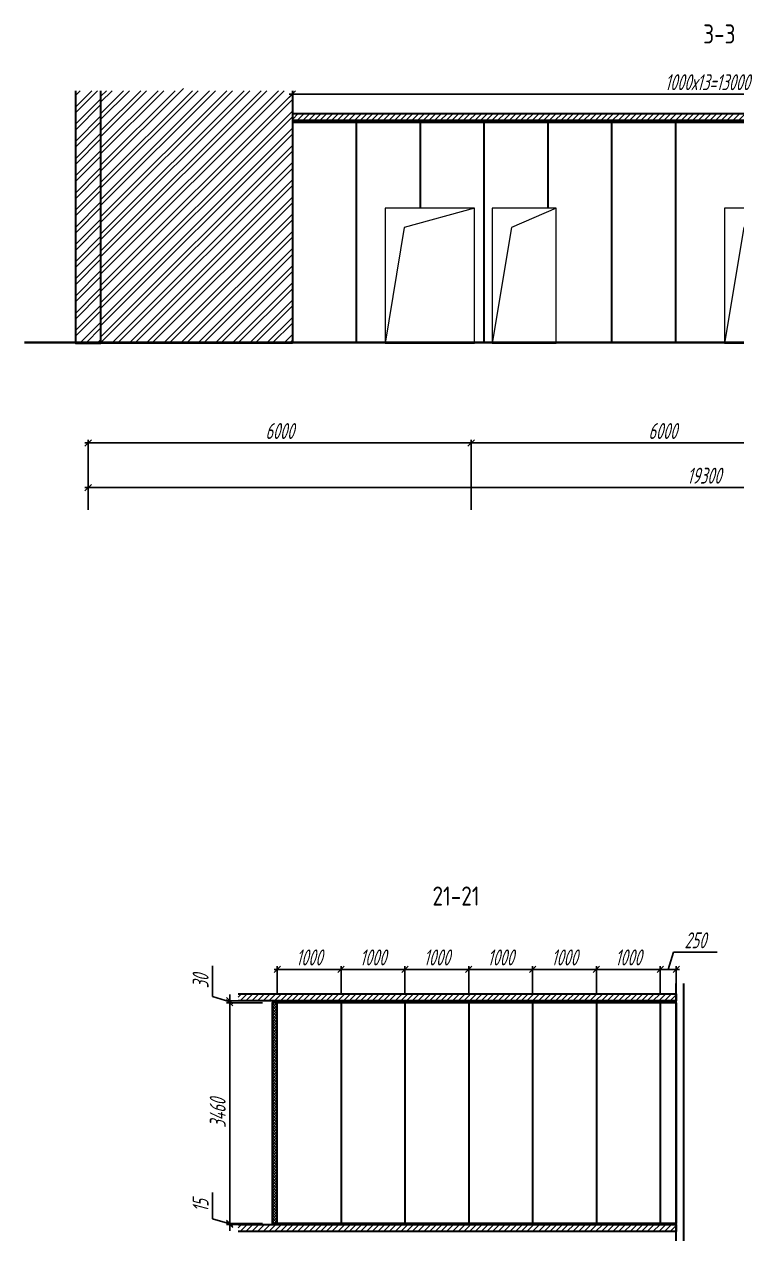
# Model space of a CAD drawing. Header units: millimetres. Extents: x -138350 to 909539, y -253833 to 111767.
# Drawn here: x 166155 to 177314, y -163385 to -144320 of the extents above; entities that cross this region are included whole.
import ezdxf

# ---------------------------------------------------------------- set-up
doc = ezdxf.new("R2010")
doc.units = ezdxf.units.MM
for name, color, linetype, lineweight in [('_Окна_двери', 131, 'Continuous', 15), ('_Оси', 90, 'Continuous', 13), ('_Размеры', 120, 'Continuous', 13), ('_Сендвичи', 230, 'Continuous', 30), ('_Стены', 7, 'Continuous', 30), ('_Сэндвичи штрих', 7, 'Continuous', 5), ('_Текст', 141, 'Continuous', 20), ('выноска', 7, 'Continuous', 13), ('тонкие', 221, 'Continuous', 13)]:
    doc.layers.add(name, color=color, linetype=linetype, lineweight=lineweight)
doc.styles.add('Museo sans', font='CS_Gost2304.shx')
doc.styles.add('СПДС_размеры', font='spdswin.shx', dxfattribs={"width": 0.8, "oblique": 15})
doc.dimstyles.new('СПДС', dxfattribs={"dimtxt": 2.5, "dimasz": 1, "dimexe": 0.5, "dimexo": 1.5, "dimtad": 1, "dimdec": 0, "dimtxsty": 'СПДС_размеры', "dimblk": 'OBLIQUE', "dimcen": 2.5, "dimdle": 0.5, "dimadec": 8, "dimazin": 0, "dimtfac": 1, "dimtdec": 0, "dimtix": 1, "dimtmove": 0, "dimatfit": 3, "dimfxl": 1, "dimarcsym": 0})

# ---------------------------------------------------------------- blocks, each defined once
blk = doc.blocks.new('_Oblique')
at = {"layer": 'выноска', "color": 0, "lineweight": -2}
blk.add_line((-0.5, -0.5), (0.5, 0.5), dxfattribs=at)
blk = doc.blocks.new('*D512')
at = {"layer": '_Оси', "color": 0, "lineweight": -2, "transparency": 16777216}
for p, q in [((167155, -151932), (167155, -151532)), ((186455, -151932), (186455, -151532)), ((186505, -151582), (167105, -151582))]:
    blk.add_line(p, q, dxfattribs=at)
at = {"layer": 'Defpoints', "color": 0, "transparency": 16777216}
for p in [(167155, -151582), (167155, -152082), (186455, -152082)]:
    blk.add_point(p, dxfattribs=at)
at = {"layer": '_Оси', "color": 0, "lineweight": -2, "transparency": 16777216, "xscale": 100, "yscale": 100, "zscale": 100, "rotation": 180}
blk.add_blockref('_Oblique', (167155, -151582), dxfattribs=at)
at = {"layer": '_Оси', "color": 0, "lineweight": -2, "transparency": 16777216, "xscale": 100, "yscale": 100, "zscale": 100}
blk.add_blockref('_Oblique', (186455, -151582), dxfattribs=at)
at = {"layer": '_Оси', "color": 0, "lineweight": 25, "transparency": 16777216, "insert": (176805, -151394.5), "char_height": 250, "attachment_point": 5, "style": 'СПДС_размеры'}
blk.add_mtext('19300', dxfattribs=at)
blk = doc.blocks.new('*D515')
at = {"layer": '_Оси', "color": 0, "lineweight": -2, "transparency": 16777216}
for p, q in [((179205, -150882), (173105, -150882)), ((173155, -151932), (173155, -150832)), ((179155, -151932), (179155, -150832))]:
    blk.add_line(p, q, dxfattribs=at)
at = {"layer": 'Defpoints', "color": 0, "transparency": 16777216}
for p in [(173155, -150882), (173155, -152082), (179155, -152082)]:
    blk.add_point(p, dxfattribs=at)
at = {"layer": '_Оси', "color": 0, "lineweight": -2, "transparency": 16777216, "xscale": 100, "yscale": 100, "zscale": 100, "rotation": 180}
blk.add_blockref('_Oblique', (173155, -150882), dxfattribs=at)
at = {"layer": '_Оси', "color": 0, "lineweight": -2, "transparency": 16777216, "xscale": 100, "yscale": 100, "zscale": 100}
blk.add_blockref('_Oblique', (179155, -150882), dxfattribs=at)
at = {"layer": '_Оси', "color": 0, "lineweight": 25, "transparency": 16777216, "insert": (176155, -150694.5), "char_height": 250, "attachment_point": 5, "style": 'СПДС_размеры'}
blk.add_mtext('6000', dxfattribs=at)
blk = doc.blocks.new('*D516')
at = {"layer": '_Оси', "color": 0, "lineweight": -2, "transparency": 16777216}
for p, q in [((173205, -150882), (167105, -150882)), ((167155, -151932), (167155, -150832)), ((173155, -151932), (173155, -150832))]:
    blk.add_line(p, q, dxfattribs=at)
at = {"layer": 'Defpoints', "color": 0, "transparency": 16777216}
for p in [(167155, -150882), (167155, -152082), (173155, -152082)]:
    blk.add_point(p, dxfattribs=at)
at = {"layer": '_Оси', "color": 0, "lineweight": -2, "transparency": 16777216, "xscale": 100, "yscale": 100, "zscale": 100, "rotation": 180}
blk.add_blockref('_Oblique', (167155, -150882), dxfattribs=at)
at = {"layer": '_Оси', "color": 0, "lineweight": -2, "transparency": 16777216, "xscale": 100, "yscale": 100, "zscale": 100}
blk.add_blockref('_Oblique', (173155, -150882), dxfattribs=at)
at = {"layer": '_Оси', "color": 0, "lineweight": 25, "transparency": 16777216, "insert": (170155, -150694.5), "char_height": 250, "attachment_point": 5, "style": 'СПДС_размеры'}
blk.add_mtext('6000', dxfattribs=at)
blk = doc.blocks.new('*U518')
at = {"color": 0, "ltscale": 100}
blk.add_lwpolyline([(0, 0), (1400, 0), (1400, 2115), (0, 2115)], close=True, dxfattribs=at)
blk.add_lwpolyline([(1400, 2115), (300, 1815), (0, 0)], dxfattribs=at)
blk = doc.blocks.new('*U479')
at = {"color": 0, "ltscale": 100}
blk.add_lwpolyline([(0, 0), (1000, 0), (1000, 2115), (0, 2115)], close=True, dxfattribs=at)
blk.add_lwpolyline([(1000, 2115), (300, 1815), (0, 0)], dxfattribs=at)
blk = doc.blocks.new('*D520')
at = {"layer": '_Размеры', "color": 0, "lineweight": -2, "ltscale": 100, "transparency": 16777216}
for p, q in [((170305, -145415), (183405, -145415)), ((170355, -145708), (170355, -145365)), ((183355, -145708), (183355, -145365))]:
    blk.add_line(p, q, dxfattribs=at)
at = {"layer": 'Defpoints', "color": 0, "ltscale": 100, "transparency": 16777216}
for p in [(183355, -145415), (170355, -145858), (183355, -145858)]:
    blk.add_point(p, dxfattribs=at)
at = {"layer": '_Размеры', "color": 0, "lineweight": -2, "ltscale": 100, "transparency": 16777216, "xscale": 100, "yscale": 100, "zscale": 100, "rotation": 180}
blk.add_blockref('_Oblique', (170355, -145415), dxfattribs=at)
at = {"layer": '_Размеры', "color": 0, "lineweight": -2, "ltscale": 100, "transparency": 16777216, "xscale": 100, "yscale": 100, "zscale": 100}
blk.add_blockref('_Oblique', (183355, -145415), dxfattribs=at)
at = {"layer": '_Размеры', "color": 0, "ltscale": 100, "transparency": 16777216, "insert": (176855, -145227.5), "char_height": 250, "attachment_point": 5, "style": 'СПДС_размеры'}
blk.add_mtext('1000х13=13000', dxfattribs=at)
blk = doc.blocks.new('*D771')
at = {"layer": '_Размеры', "color": 0, "lineweight": -2, "ltscale": 100, "transparency": 16777216}
for p, q in [((170067, -159133), (171167, -159133)), ((170117, -159505), (170117, -159083)), ((171117, -159505), (171117, -159083))]:
    blk.add_line(p, q, dxfattribs=at)
at = {"layer": 'Defpoints', "color": 0, "ltscale": 100, "transparency": 16777216}
for p in [(171117, -159133), (170117, -159655), (171117, -159655)]:
    blk.add_point(p, dxfattribs=at)
at = {"layer": '_Размеры', "color": 0, "lineweight": -2, "ltscale": 100, "transparency": 16777216, "xscale": 100, "yscale": 100, "zscale": 100, "rotation": 180}
blk.add_blockref('_Oblique', (170117, -159133), dxfattribs=at)
at = {"layer": '_Размеры', "color": 0, "lineweight": -2, "ltscale": 100, "transparency": 16777216, "xscale": 100, "yscale": 100, "zscale": 100}
blk.add_blockref('_Oblique', (171117, -159133), dxfattribs=at)
at = {"layer": '_Размеры', "color": 0, "ltscale": 100, "transparency": 16777216, "insert": (170617, -158945.5), "char_height": 250, "attachment_point": 5, "style": 'СПДС_размеры'}
blk.add_mtext('1000', dxfattribs=at)
blk = doc.blocks.new('*D772')
at = {"layer": '_Размеры', "color": 0, "lineweight": -2, "ltscale": 100, "transparency": 16777216}
for p, q in [((171067, -159133), (172167, -159133)), ((171117, -159505), (171117, -159083)), ((172117, -159505), (172117, -159083))]:
    blk.add_line(p, q, dxfattribs=at)
at = {"layer": 'Defpoints', "color": 0, "ltscale": 100, "transparency": 16777216}
for p in [(172117, -159133), (171117, -159655), (172117, -159655)]:
    blk.add_point(p, dxfattribs=at)
at = {"layer": '_Размеры', "color": 0, "lineweight": -2, "ltscale": 100, "transparency": 16777216, "xscale": 100, "yscale": 100, "zscale": 100, "rotation": 180}
blk.add_blockref('_Oblique', (171117, -159133), dxfattribs=at)
at = {"layer": '_Размеры', "color": 0, "lineweight": -2, "ltscale": 100, "transparency": 16777216, "xscale": 100, "yscale": 100, "zscale": 100}
blk.add_blockref('_Oblique', (172117, -159133), dxfattribs=at)
at = {"layer": '_Размеры', "color": 0, "ltscale": 100, "transparency": 16777216, "insert": (171617, -158945.5), "char_height": 250, "attachment_point": 5, "style": 'СПДС_размеры'}
blk.add_mtext('1000', dxfattribs=at)
blk = doc.blocks.new('*D773')
at = {"layer": '_Размеры', "color": 0, "lineweight": -2, "ltscale": 100, "transparency": 16777216}
for p, q in [((172067, -159133), (173167, -159133)), ((172117, -159505), (172117, -159083)), ((173117, -159505), (173117, -159083))]:
    blk.add_line(p, q, dxfattribs=at)
at = {"layer": 'Defpoints', "color": 0, "ltscale": 100, "transparency": 16777216}
for p in [(173117, -159133), (172117, -159655), (173117, -159655)]:
    blk.add_point(p, dxfattribs=at)
at = {"layer": '_Размеры', "color": 0, "lineweight": -2, "ltscale": 100, "transparency": 16777216, "xscale": 100, "yscale": 100, "zscale": 100, "rotation": 180}
blk.add_blockref('_Oblique', (172117, -159133), dxfattribs=at)
at = {"layer": '_Размеры', "color": 0, "lineweight": -2, "ltscale": 100, "transparency": 16777216, "xscale": 100, "yscale": 100, "zscale": 100}
blk.add_blockref('_Oblique', (173117, -159133), dxfattribs=at)
at = {"layer": '_Размеры', "color": 0, "ltscale": 100, "transparency": 16777216, "insert": (172617, -158945.5), "char_height": 250, "attachment_point": 5, "style": 'СПДС_размеры'}
blk.add_mtext('1000', dxfattribs=at)
blk = doc.blocks.new('*D774')
at = {"layer": '_Размеры', "color": 0, "lineweight": -2, "ltscale": 100, "transparency": 16777216}
for p, q in [((173067, -159133), (174167, -159133)), ((173117, -159505), (173117, -159083)), ((174117, -159505), (174117, -159083))]:
    blk.add_line(p, q, dxfattribs=at)
at = {"layer": 'Defpoints', "color": 0, "ltscale": 100, "transparency": 16777216}
for p in [(174117, -159133), (173117, -159655), (174117, -159655)]:
    blk.add_point(p, dxfattribs=at)
at = {"layer": '_Размеры', "color": 0, "lineweight": -2, "ltscale": 100, "transparency": 16777216, "xscale": 100, "yscale": 100, "zscale": 100, "rotation": 180}
blk.add_blockref('_Oblique', (173117, -159133), dxfattribs=at)
at = {"layer": '_Размеры', "color": 0, "lineweight": -2, "ltscale": 100, "transparency": 16777216, "xscale": 100, "yscale": 100, "zscale": 100}
blk.add_blockref('_Oblique', (174117, -159133), dxfattribs=at)
at = {"layer": '_Размеры', "color": 0, "ltscale": 100, "transparency": 16777216, "insert": (173617, -158945.5), "char_height": 250, "attachment_point": 5, "style": 'СПДС_размеры'}
blk.add_mtext('1000', dxfattribs=at)
blk = doc.blocks.new('*D775')
at = {"layer": '_Размеры', "color": 0, "lineweight": -2, "ltscale": 100, "transparency": 16777216}
for p, q in [((174067, -159133), (175167, -159133)), ((174117, -159505), (174117, -159083)), ((175117, -159505), (175117, -159083))]:
    blk.add_line(p, q, dxfattribs=at)
at = {"layer": 'Defpoints', "color": 0, "ltscale": 100, "transparency": 16777216}
for p in [(175117, -159133), (174117, -159655), (175117, -159655)]:
    blk.add_point(p, dxfattribs=at)
at = {"layer": '_Размеры', "color": 0, "lineweight": -2, "ltscale": 100, "transparency": 16777216, "xscale": 100, "yscale": 100, "zscale": 100, "rotation": 180}
blk.add_blockref('_Oblique', (174117, -159133), dxfattribs=at)
at = {"layer": '_Размеры', "color": 0, "lineweight": -2, "ltscale": 100, "transparency": 16777216, "xscale": 100, "yscale": 100, "zscale": 100}
blk.add_blockref('_Oblique', (175117, -159133), dxfattribs=at)
at = {"layer": '_Размеры', "color": 0, "ltscale": 100, "transparency": 16777216, "insert": (174617, -158945.5), "char_height": 250, "attachment_point": 5, "style": 'СПДС_размеры'}
blk.add_mtext('1000', dxfattribs=at)
blk = doc.blocks.new('*D776')
at = {"layer": '_Размеры', "color": 0, "lineweight": -2, "ltscale": 100, "transparency": 16777216}
for p, q in [((175067, -159133), (176167, -159133)), ((175117, -159505), (175117, -159083)), ((176117, -159505), (176117, -159083))]:
    blk.add_line(p, q, dxfattribs=at)
at = {"layer": 'Defpoints', "color": 0, "ltscale": 100, "transparency": 16777216}
for p in [(176117, -159133), (175117, -159655), (176117, -159655)]:
    blk.add_point(p, dxfattribs=at)
at = {"layer": '_Размеры', "color": 0, "lineweight": -2, "ltscale": 100, "transparency": 16777216, "xscale": 100, "yscale": 100, "zscale": 100, "rotation": 180}
blk.add_blockref('_Oblique', (175117, -159133), dxfattribs=at)
at = {"layer": '_Размеры', "color": 0, "lineweight": -2, "ltscale": 100, "transparency": 16777216, "xscale": 100, "yscale": 100, "zscale": 100}
blk.add_blockref('_Oblique', (176117, -159133), dxfattribs=at)
at = {"layer": '_Размеры', "color": 0, "ltscale": 100, "transparency": 16777216, "insert": (175617, -158945.5), "char_height": 250, "attachment_point": 5, "style": 'СПДС_размеры'}
blk.add_mtext('1000', dxfattribs=at)
blk = doc.blocks.new('*D777')
at = {"layer": '_Размеры', "color": 0, "lineweight": -2, "ltscale": 100, "transparency": 16777216}
for p, q in [((176242, -159133), (176323, -158864)), ((176323, -158864), (177007, -158864)), ((176067, -159133), (176417, -159133)), ((176117, -159505), (176117, -159083)), ((176367, -159505), (176367, -159083))]:
    blk.add_line(p, q, dxfattribs=at)
at = {"layer": 'Defpoints', "color": 0, "ltscale": 100, "transparency": 16777216}
for p in [(176367, -159133), (176117, -159655), (176367, -159655)]:
    blk.add_point(p, dxfattribs=at)
at = {"layer": '_Размеры', "color": 0, "lineweight": -2, "ltscale": 100, "transparency": 16777216, "xscale": 100, "yscale": 100, "zscale": 100, "rotation": 180}
blk.add_blockref('_Oblique', (176117, -159133), dxfattribs=at)
at = {"layer": '_Размеры', "color": 0, "lineweight": -2, "ltscale": 100, "transparency": 16777216, "xscale": 100, "yscale": 100, "zscale": 100}
blk.add_blockref('_Oblique', (176367, -159133), dxfattribs=at)
at = {"layer": '_Размеры', "color": 0, "ltscale": 100, "transparency": 16777216, "insert": (176665, -158677), "char_height": 250, "attachment_point": 5, "style": 'СПДС_размеры'}
blk.add_mtext('250', dxfattribs=at)
blk = doc.blocks.new('*D785')
at = {"layer": '_Размеры', "color": 0, "lineweight": -2, "ltscale": 100, "transparency": 16777216}
for p, q in [((169103, -159559), (169103, -159079)), ((169372, -159640), (169103, -159559)), ((169372, -159625), (169372, -159525)), ((169887, -159625), (169322, -159625)), ((169887, -159655), (169322, -159655)), ((169372, -159625), (169372, -159655)), ((169372, -159625), (169372, -159655)), ((169372, -159655), (169372, -159755))]:
    blk.add_line(p, q, dxfattribs=at)
at = {"layer": 'Defpoints', "color": 0, "ltscale": 100, "transparency": 16777216}
for p in [(169372, -159655), (170037, -159625), (170037, -159655)]:
    blk.add_point(p, dxfattribs=at)
at = {"layer": '_Размеры', "color": 0, "lineweight": -2, "ltscale": 100, "transparency": 16777216, "xscale": 100, "yscale": 100, "zscale": 100}
for p, rotation in [((169372, -159625), 270), ((169372, -159655), 90)]:
    blk.add_blockref('_Oblique', p, dxfattribs=dict(at, rotation=rotation))
at = {"layer": '_Размеры', "color": 0, "ltscale": 100, "transparency": 16777216, "insert": (168916, -159319), "char_height": 250, "attachment_point": 5, "rotation": 90, "style": 'СПДС_размеры'}
blk.add_mtext('30', dxfattribs=at)
blk = doc.blocks.new('*D786')
at = {"layer": '_Размеры', "color": 0, "lineweight": -2, "ltscale": 100, "transparency": 16777216}
for p, q in [((169887, -159655), (169322, -159655)), ((169372, -159605), (169372, -163165)), ((169887, -163115), (169322, -163115))]:
    blk.add_line(p, q, dxfattribs=at)
at = {"layer": 'Defpoints', "color": 0, "ltscale": 100, "transparency": 16777216}
for p in [(170037, -159655), (169372, -163115), (170037, -163115)]:
    blk.add_point(p, dxfattribs=at)
at = {"layer": '_Размеры', "color": 0, "lineweight": -2, "ltscale": 100, "transparency": 16777216, "xscale": 100, "yscale": 100, "zscale": 100}
for p, rotation in [((169372, -159655), 90), ((169372, -163115), 270)]:
    blk.add_blockref('_Oblique', p, dxfattribs=dict(at, rotation=rotation))
at = {"layer": '_Размеры', "color": 0, "ltscale": 100, "transparency": 16777216, "insert": (169184.5, -161385), "char_height": 250, "attachment_point": 5, "rotation": 90, "style": 'СПДС_размеры'}
blk.add_mtext('3460', dxfattribs=at)
blk = doc.blocks.new('*D787')
at = {"layer": '_Размеры', "color": 0, "lineweight": -2, "ltscale": 100, "transparency": 16777216}
for p, q in [((169103, -163042), (169103, -162631)), ((169372, -163122), (169103, -163042)), ((169887, -163115), (169322, -163115)), ((169899, -163130), (169322, -163130)), ((169372, -163115), (169372, -163015)), ((169372, -163115), (169372, -163130)), ((169372, -163115), (169372, -163130)), ((169372, -163130), (169372, -163230))]:
    blk.add_line(p, q, dxfattribs=at)
at = {"layer": 'Defpoints', "color": 0, "ltscale": 100, "transparency": 16777216}
for p in [(169372, -163130), (170037, -163115), (170049, -163130)]:
    blk.add_point(p, dxfattribs=at)
at = {"layer": '_Размеры', "color": 0, "lineweight": -2, "ltscale": 100, "transparency": 16777216, "xscale": 100, "yscale": 100, "zscale": 100}
for p, rotation in [((169372, -163115), 270), ((169372, -163130), 90)]:
    blk.add_blockref('_Oblique', p, dxfattribs=dict(at, rotation=rotation))
at = {"layer": '_Размеры', "color": 0, "ltscale": 100, "transparency": 16777216, "insert": (168916, -162836), "char_height": 250, "attachment_point": 5, "rotation": 90, "style": 'СПДС_размеры'}
blk.add_mtext('15', dxfattribs=at)

msp = doc.modelspace()

# ---------------------------------------------------------------- hatches: boundary and pattern name
at = {"layer": '_Сэндвичи штрих', "ltscale": 100}
h = msp.add_hatch(dxfattribs=at)
h.set_pattern_fill('ANSI32', color=256, scale=20)
h.set_pattern_definition([(45, (25883, 0), (-134.70384, 134.70384), []), (45, (25972.8, 0), (-134.70384, 134.70384), [])])
h.paths.add_polyline_path([(168605, -145361), (167355, -145361), (167355, -149318), (170355, -149318), (170355, -145361), (168705, -145361), (168680, -145461), (168630, -145261)])
h = msp.add_hatch(dxfattribs=at)
h.set_pattern_fill('ANSI32', color=256, scale=20)
h.set_pattern_definition([(45, (25883, -18629), (-134.70384, 134.70384), []), (45, (25972.8, -18629), (-134.70384, 134.70384), [])])
h.paths.add_polyline_path([(167355, -145361), (166955, -145361), (166955, -149318), (167355, -149318)])
h = msp.add_hatch(dxfattribs=at)
h.set_pattern_fill('ANSI31', color=256, scale=20)
h.set_pattern_definition([(45, (25883, -18629), (-44.90128, 44.90128), [])])
h.paths.add_polyline_path([(170355, -145718), (170355, -145828), (186555, -145828), (186555, -145718)])
h = msp.add_hatch(dxfattribs=at)
h.set_pattern_fill('ANSI31', color=256, scale=20)
h.set_pattern_definition([(45, (22995, -36041), (-44.90128, 44.90128), [])])
h.paths.add_polyline_path([(169503, -159515), (169503, -159625), (176367, -159625), (176367, -159515)])
h = msp.add_hatch(dxfattribs=at)
h.set_pattern_fill('ANSI37', color=256, scale=10)
h.set_pattern_definition([(45, (51041, -13812), (-22.4506403, 22.4506403), []), (135, (51041, -13812), (-22.4506403, -22.4506403), [])])
h.paths.add_polyline_path([(170117, -159655), (170037, -159655), (170037, -163115), (170117, -163115)])
h = msp.add_hatch(dxfattribs=at)
h.set_pattern_fill('ANSI31', color=256, scale=20)
h.set_pattern_definition([(45, (22995, -39656), (-44.90128, 44.90128), [])])
h.paths.add_polyline_path([(169503, -163130), (169503, -163240), (176367, -163240), (176367, -163130)])

# ---------------------------------------------------------------- linework, layer by layer
at = {"layer": '_Сендвичи', "color": 2, "ltscale": 100}
for p, q in [((186555, -145858), (170355, -145858)), ((170355, -145858), (170355, -149303)), ((171355, -145858), (171355, -149303)), ((172355, -145858), (172355, -147203)), ((173355, -145858), (173355, -149303)), ((174355, -145858), (174355, -147203)), ((175355, -145858), (175355, -149303)), ((176355, -145858), (176355, -149303)), ((170355, -149303), (171805, -149303)), ((173205, -149303), (173485, -149303)), ((174485, -149303), (177125, -149303)), ((176367, -159655), (170117, -159655)), ((171117, -159655), (171117, -163115)), ((172117, -159655), (172117, -163115)), ((173117, -159655), (173117, -163115)), ((174117, -159655), (174117, -163115)), ((175117, -159655), (175117, -163115)), ((176117, -159655), (176117, -163115)), ((176367, -159655), (176367, -163115)), ((176367, -163115), (170117, -163115))]:
    msp.add_line(p, q, dxfattribs=at)
at = {"layer": '_Сендвичи', "ltscale": 100}
for p, q in [((176367, -163385), (176367, -159356)), ((176487, -163385), (176487, -159356))]:
    msp.add_line(p, q, dxfattribs=at)
at = {"layer": '_Сендвичи', "color": 2, "ltscale": 100}
msp.add_lwpolyline([(170037, -163115), (170117, -163115), (170117, -159655), (170037, -159655)], close=True, dxfattribs=at)
at = {"layer": '_Стены', "ltscale": 100}
for p, q in [((170355, -145361), (170355, -149318)), ((170355, -149318), (167355, -149318))]:
    msp.add_line(p, q, dxfattribs=at)
for points in [[(166955, -145361), (166955, -149318), (167355, -149318), (167355, -145361)], [(170355, -145718), (186555, -145718), (186555, -145828), (170355, -145828)], [(169503, -159515), (176367, -159515), (176367, -159625), (169503, -159625)], [(169503, -163130), (176367, -163130), (176367, -163240), (169503, -163240)]]:
    msp.add_lwpolyline(points, dxfattribs=at)
at = {"layer": 'тонкие', "ltscale": 100}
for p, q in [((187455, -149303), (166155, -149303)), ((187455, -149318), (166155, -149318))]:
    msp.add_line(p, q, dxfattribs=at)

# ---------------------------------------------------------------- block references
at = {"layer": '_Окна_двери', "ltscale": 75}
for name, p in [('*U518', (171805, -149318)), ('*U479', (173485, -149318)), ('*U479', (177125, -149318))]:
    msp.add_blockref(name, p, dxfattribs=at)

# ---------------------------------------------------------------- texts
at = {"layer": '_Текст', "linetype": 'Continuous', "ltscale": 100, "style": 'Museo sans'}
for s, p in [('3-3', (176790, -144621)), ('21-21', (172549, -158133))]:
    msp.add_text(s, height=300, dxfattribs=at).set_placement(p)

# ---------------------------------------------------------------- dimensions: what is measured, and where the dimension line sits
at = {"layer": '_Оси', "lineweight": 25}
for base, p1, p2, picture, middle in [((167155, -150882), (173155, -152082), (167155, -152082), '*D516', (170155, -150694.5)), ((173155, -150882), (179155, -152082), (173155, -152082), '*D515', (176155, -150694.5)), ((167155, -151582), (186455, -152082), (167155, -152082), '*D512', (176805, -151394.5))]:
    dim = msp.add_linear_dim(base=base, p1=p1, p2=p2, angle=0, dimstyle='СПДС', override={"dimscale": 100}, dxfattribs=at)
    dim.commit()
    dim.dimension.update_dxf_attribs({"geometry": picture, "text_midpoint": middle})
at = {"layer": '_Размеры', "ltscale": 100}
dim = msp.add_linear_dim(base=(183355, -145415), p1=(170355, -145858), p2=(183355, -145858), text='1000х13=13000', dimstyle='СПДС', override={"dimscale": 100, "dimtix": 0, "dimtmove": 1}, dxfattribs=at)
dim.commit()
dim.dimension.update_dxf_attribs({"geometry": '*D520', "text_midpoint": (176855, -145227.5)})
for base, p1, p2, picture, middle in [((176367, -159133), (176117, -159655), (176367, -159655), '*D777', (176385.1, -158676.8)), ((171117, -159133), (170117, -159655), (171117, -159655), '*D771', (170617, -158945.5)), ((172117, -159133), (171117, -159655), (172117, -159655), '*D772', (171617, -158945.5)), ((173117, -159133), (172117, -159655), (173117, -159655), '*D773', (172617, -158945.5)), ((174117, -159133), (173117, -159655), (174117, -159655), '*D774', (173617, -158945.5)), ((175117, -159133), (174117, -159655), (175117, -159655), '*D775', (174617, -158945.5)), ((176117, -159133), (175117, -159655), (176117, -159655), '*D776', (175617, -158945.5))]:
    dim = msp.add_linear_dim(base=base, p1=p1, p2=p2, dimstyle='СПДС', override={"dimscale": 100, "dimtix": 0, "dimtmove": 1}, dxfattribs=at)
    dim.commit()
    dim.dimension.update_dxf_attribs({"geometry": picture, "text_midpoint": middle})
for base, p1, p2, picture, middle in [((169372, -159655), (170037, -159625), (170037, -159655), '*D785', (168915.8, -159496.9)), ((169372, -163115), (170037, -159655), (170037, -163115), '*D786', (169184.5, -161385)), ((169372, -163130), (170037, -163115), (170049, -163130), '*D787', (168915.8, -162979.4))]:
    dim = msp.add_linear_dim(base=base, p1=p1, p2=p2, angle=90, dimstyle='СПДС', override={"dimscale": 100, "dimtix": 0, "dimtmove": 1}, dxfattribs=at)
    dim.commit()
    dim.dimension.update_dxf_attribs({"geometry": picture, "text_midpoint": middle})

doc.saveas('drawing.dxf')
